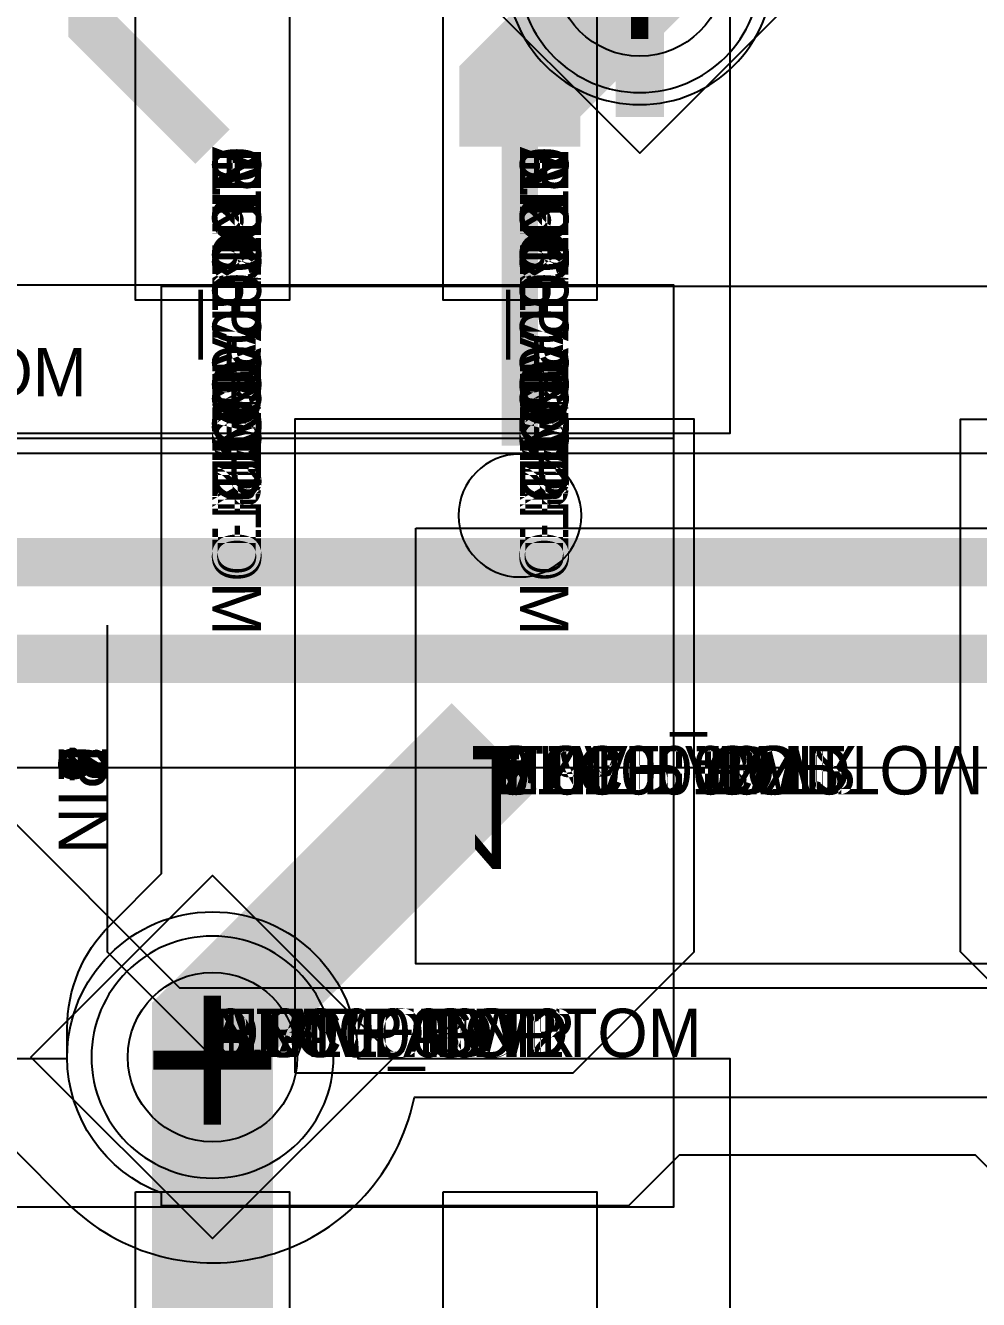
# Model space of a CAD drawing. Extents: x 0 to 323, y 0 to 320.
# Drawn here: x 68.88 to 72.81, y 259.82 to 265.08 of the extents above; entities that cross this region are included whole.
import ezdxf
from ezdxf.enums import TextEntityAlignment as Align

# ---------------------------------------------------------------- set-up
doc = ezdxf.new("R2010")
doc.units = 0
doc.header["$MEASUREMENT"] = 0
doc.layers.get('0').update_dxf_attribs({"linetype": 'CONTINUOUS'})
for name, color, linetype in [('CDN_FIGURES', 7, 'CONTINUOUS'), ('ETCH_BOTTOM', 7, 'CONTINUOUS'), ('ETCH_GND', 3, 'CONTINUOUS'), ('ETCH_INT1', 4, 'CONTINUOUS'), ('ETCH_INT2', 5, 'CONTINUOUS'), ('ETCH_PWR', 6, 'CONTINUOUS'), ('ETCH_TOP', 2, 'CONTINUOUS'), ('MANUFACTURING_NCLEGEND-1-6', 8, 'CONTINUOUS'), ('PACKAGE_GEOMETRY_ASSEMBLY_TOP', 11, 'CONTINUOUS'), ('PACKAGE_GEOMETRY_PIN_NUMBER', 9, 'CONTINUOUS')]:
    doc.layers.add(name, color=color, linetype=linetype)

# ---------------------------------------------------------------- blocks, each defined once
blk = doc.blocks.new('PAD_INFO')
for tag in ['SHAPE_TYPE', 'PAD_HEIGHT', 'PAD_LAYER', 'PAD_TYPE', 'PAD_WIDTH']:
    blk.add_attdef(tag, (0, 0), '', height=0.2)
at = {"flags": 2}
blk.add_attdef('CDN_TYPE', (0, 0), '', height=0.2, dxfattribs=at)
blk = doc.blocks.new('DRILL_INFO')
at = {"flags": 2}
blk.add_attdef('CDN_TYPE', (0, 0), '', height=0.2, dxfattribs=at)
for tag in ['FSHAPE', 'FCHAR', 'DRILL_HEIGHT', 'DIAMETER', 'PLATED', 'DRILL_WIDTH']:
    blk.add_attdef(tag, (0, 0), '', height=0.2)
blk = doc.blocks.new('VIA0700X0300')
at = {"layer": 'ETCH_BOTTOM'}
blk.add_circle((0, 0), 0.35, dxfattribs=at)
at = {"layer": 'ETCH_GND'}
blk.add_circle((0, 0), 0.35, dxfattribs=at)
at = {"layer": 'ETCH_INT1'}
blk.add_circle((0, 0), 0.35, dxfattribs=at)
at = {"layer": 'ETCH_INT2'}
blk.add_circle((0, 0), 0.35, dxfattribs=at)
at = {"layer": 'ETCH_PWR'}
blk.add_circle((0, 0), 0.35, dxfattribs=at)
at = {"layer": 'ETCH_TOP'}
blk.add_circle((0, 0), 0.35, dxfattribs=at)
ref = blk.add_blockref('PAD_INFO', (0, 0))
ref.add_attrib('PAD_LAYER', 'ETCH_TOP', (0, 0), dxfattribs={"height": 0.2})
ref.add_attrib('SHAPE_TYPE', 'NULL', (0, 0), dxfattribs={"height": 0.2})
ref.add_attrib('PAD_TYPE', 'ANTIPAD', (0, 0), dxfattribs={"height": 0.2})
ref.add_attrib('PAD_WIDTH', '0.000000', (0, 0), dxfattribs={"height": 0.2})
ref.add_attrib('PAD_HEIGHT', '0.000000', (0, 0), dxfattribs={"height": 0.2})
ref = blk.add_blockref('PAD_INFO', (0, 0))
ref.add_attrib('PAD_LAYER', 'ETCH_GND', (0, 0), dxfattribs={"height": 0.2})
ref.add_attrib('SHAPE_TYPE', 'NULL', (0, 0), dxfattribs={"height": 0.2})
ref.add_attrib('PAD_TYPE', 'ANTIPAD', (0, 0), dxfattribs={"height": 0.2})
ref.add_attrib('PAD_WIDTH', '0.000000', (0, 0), dxfattribs={"height": 0.2})
ref.add_attrib('PAD_HEIGHT', '0.000000', (0, 0), dxfattribs={"height": 0.2})
ref = blk.add_blockref('PAD_INFO', (0, 0))
ref.add_attrib('PAD_LAYER', 'ETCH_INT1', (0, 0), dxfattribs={"height": 0.2})
ref.add_attrib('SHAPE_TYPE', 'NULL', (0, 0), dxfattribs={"height": 0.2})
ref.add_attrib('PAD_TYPE', 'ANTIPAD', (0, 0), dxfattribs={"height": 0.2})
ref.add_attrib('PAD_WIDTH', '0.000000', (0, 0), dxfattribs={"height": 0.2})
ref.add_attrib('PAD_HEIGHT', '0.000000', (0, 0), dxfattribs={"height": 0.2})
ref = blk.add_blockref('PAD_INFO', (0, 0))
ref.add_attrib('PAD_LAYER', 'ETCH_INT2', (0, 0), dxfattribs={"height": 0.2})
ref.add_attrib('SHAPE_TYPE', 'NULL', (0, 0), dxfattribs={"height": 0.2})
ref.add_attrib('PAD_TYPE', 'ANTIPAD', (0, 0), dxfattribs={"height": 0.2})
ref.add_attrib('PAD_WIDTH', '0.000000', (0, 0), dxfattribs={"height": 0.2})
ref.add_attrib('PAD_HEIGHT', '0.000000', (0, 0), dxfattribs={"height": 0.2})
ref = blk.add_blockref('PAD_INFO', (0, 0))
ref.add_attrib('PAD_LAYER', 'ETCH_PWR', (0, 0), dxfattribs={"height": 0.2})
ref.add_attrib('SHAPE_TYPE', 'NULL', (0, 0), dxfattribs={"height": 0.2})
ref.add_attrib('PAD_TYPE', 'ANTIPAD', (0, 0), dxfattribs={"height": 0.2})
ref.add_attrib('PAD_WIDTH', '0.000000', (0, 0), dxfattribs={"height": 0.2})
ref.add_attrib('PAD_HEIGHT', '0.000000', (0, 0), dxfattribs={"height": 0.2})
ref = blk.add_blockref('PAD_INFO', (0, 0))
ref.add_attrib('PAD_LAYER', 'ETCH_BOTTOM', (0, 0), dxfattribs={"height": 0.2})
ref.add_attrib('SHAPE_TYPE', 'NULL', (0, 0), dxfattribs={"height": 0.2})
ref.add_attrib('PAD_TYPE', 'ANTIPAD', (0, 0), dxfattribs={"height": 0.2})
ref.add_attrib('PAD_WIDTH', '0.000000', (0, 0), dxfattribs={"height": 0.2})
ref.add_attrib('PAD_HEIGHT', '0.000000', (0, 0), dxfattribs={"height": 0.2})
ref = blk.add_blockref('PAD_INFO', (0, 0))
ref.add_attrib('PAD_LAYER', 'ETCH_TOP', (0, 0), dxfattribs={"height": 0.2})
ref.add_attrib('SHAPE_TYPE', 'NULL', (0, 0), dxfattribs={"height": 0.2})
ref.add_attrib('PAD_TYPE', 'THERMAL', (0, 0), dxfattribs={"height": 0.2})
ref.add_attrib('PAD_WIDTH', '0.000000', (0, 0), dxfattribs={"height": 0.2})
ref.add_attrib('PAD_HEIGHT', '0.000000', (0, 0), dxfattribs={"height": 0.2})
ref = blk.add_blockref('PAD_INFO', (0, 0))
ref.add_attrib('PAD_LAYER', 'ETCH_GND', (0, 0), dxfattribs={"height": 0.2})
ref.add_attrib('SHAPE_TYPE', 'NULL', (0, 0), dxfattribs={"height": 0.2})
ref.add_attrib('PAD_TYPE', 'THERMAL', (0, 0), dxfattribs={"height": 0.2})
ref.add_attrib('PAD_WIDTH', '0.000000', (0, 0), dxfattribs={"height": 0.2})
ref.add_attrib('PAD_HEIGHT', '0.000000', (0, 0), dxfattribs={"height": 0.2})
ref = blk.add_blockref('PAD_INFO', (0, 0))
ref.add_attrib('PAD_LAYER', 'ETCH_INT1', (0, 0), dxfattribs={"height": 0.2})
ref.add_attrib('SHAPE_TYPE', 'NULL', (0, 0), dxfattribs={"height": 0.2})
ref.add_attrib('PAD_TYPE', 'THERMAL', (0, 0), dxfattribs={"height": 0.2})
ref.add_attrib('PAD_WIDTH', '0.000000', (0, 0), dxfattribs={"height": 0.2})
ref.add_attrib('PAD_HEIGHT', '0.000000', (0, 0), dxfattribs={"height": 0.2})
ref = blk.add_blockref('PAD_INFO', (0, 0))
ref.add_attrib('PAD_LAYER', 'ETCH_INT2', (0, 0), dxfattribs={"height": 0.2})
ref.add_attrib('SHAPE_TYPE', 'NULL', (0, 0), dxfattribs={"height": 0.2})
ref.add_attrib('PAD_TYPE', 'THERMAL', (0, 0), dxfattribs={"height": 0.2})
ref.add_attrib('PAD_WIDTH', '0.000000', (0, 0), dxfattribs={"height": 0.2})
ref.add_attrib('PAD_HEIGHT', '0.000000', (0, 0), dxfattribs={"height": 0.2})
ref = blk.add_blockref('PAD_INFO', (0, 0))
ref.add_attrib('PAD_LAYER', 'ETCH_PWR', (0, 0), dxfattribs={"height": 0.2})
ref.add_attrib('SHAPE_TYPE', 'NULL', (0, 0), dxfattribs={"height": 0.2})
ref.add_attrib('PAD_TYPE', 'THERMAL', (0, 0), dxfattribs={"height": 0.2})
ref.add_attrib('PAD_WIDTH', '0.000000', (0, 0), dxfattribs={"height": 0.2})
ref.add_attrib('PAD_HEIGHT', '0.000000', (0, 0), dxfattribs={"height": 0.2})
ref = blk.add_blockref('PAD_INFO', (0, 0))
ref.add_attrib('PAD_LAYER', 'ETCH_BOTTOM', (0, 0), dxfattribs={"height": 0.2})
ref.add_attrib('SHAPE_TYPE', 'NULL', (0, 0), dxfattribs={"height": 0.2})
ref.add_attrib('PAD_TYPE', 'THERMAL', (0, 0), dxfattribs={"height": 0.2})
ref.add_attrib('PAD_WIDTH', '0.000000', (0, 0), dxfattribs={"height": 0.2})
ref.add_attrib('PAD_HEIGHT', '0.000000', (0, 0), dxfattribs={"height": 0.2})
ref = blk.add_blockref('PAD_INFO', (0, 0))
ref.add_attrib('PAD_LAYER', 'ETCH_TOP', (0, 0), dxfattribs={"height": 0.2})
ref.add_attrib('SHAPE_TYPE', 'CIRCLE', (0, 0), dxfattribs={"height": 0.2})
ref.add_attrib('PAD_TYPE', 'REGULAR', (0, 0), dxfattribs={"height": 0.2})
ref.add_attrib('PAD_WIDTH', '0.700000', (0, 0), dxfattribs={"height": 0.2})
ref.add_attrib('PAD_HEIGHT', '0.700000', (0, 0), dxfattribs={"height": 0.2})
ref = blk.add_blockref('PAD_INFO', (0, 0))
ref.add_attrib('PAD_LAYER', 'ETCH_GND', (0, 0), dxfattribs={"height": 0.2})
ref.add_attrib('SHAPE_TYPE', 'CIRCLE', (0, 0), dxfattribs={"height": 0.2})
ref.add_attrib('PAD_TYPE', 'REGULAR', (0, 0), dxfattribs={"height": 0.2})
ref.add_attrib('PAD_WIDTH', '0.700000', (0, 0), dxfattribs={"height": 0.2})
ref.add_attrib('PAD_HEIGHT', '0.700000', (0, 0), dxfattribs={"height": 0.2})
ref = blk.add_blockref('PAD_INFO', (0, 0))
ref.add_attrib('PAD_LAYER', 'ETCH_INT1', (0, 0), dxfattribs={"height": 0.2})
ref.add_attrib('SHAPE_TYPE', 'CIRCLE', (0, 0), dxfattribs={"height": 0.2})
ref.add_attrib('PAD_TYPE', 'REGULAR', (0, 0), dxfattribs={"height": 0.2})
ref.add_attrib('PAD_WIDTH', '0.700000', (0, 0), dxfattribs={"height": 0.2})
ref.add_attrib('PAD_HEIGHT', '0.700000', (0, 0), dxfattribs={"height": 0.2})
ref = blk.add_blockref('PAD_INFO', (0, 0))
ref.add_attrib('PAD_LAYER', 'ETCH_INT2', (0, 0), dxfattribs={"height": 0.2})
ref.add_attrib('SHAPE_TYPE', 'CIRCLE', (0, 0), dxfattribs={"height": 0.2})
ref.add_attrib('PAD_TYPE', 'REGULAR', (0, 0), dxfattribs={"height": 0.2})
ref.add_attrib('PAD_WIDTH', '0.700000', (0, 0), dxfattribs={"height": 0.2})
ref.add_attrib('PAD_HEIGHT', '0.700000', (0, 0), dxfattribs={"height": 0.2})
ref = blk.add_blockref('PAD_INFO', (0, 0))
ref.add_attrib('PAD_LAYER', 'ETCH_PWR', (0, 0), dxfattribs={"height": 0.2})
ref.add_attrib('SHAPE_TYPE', 'CIRCLE', (0, 0), dxfattribs={"height": 0.2})
ref.add_attrib('PAD_TYPE', 'REGULAR', (0, 0), dxfattribs={"height": 0.2})
ref.add_attrib('PAD_WIDTH', '0.700000', (0, 0), dxfattribs={"height": 0.2})
ref.add_attrib('PAD_HEIGHT', '0.700000', (0, 0), dxfattribs={"height": 0.2})
ref = blk.add_blockref('PAD_INFO', (0, 0))
ref.add_attrib('PAD_LAYER', 'ETCH_BOTTOM', (0, 0), dxfattribs={"height": 0.2})
ref.add_attrib('SHAPE_TYPE', 'CIRCLE', (0, 0), dxfattribs={"height": 0.2})
ref.add_attrib('PAD_TYPE', 'REGULAR', (0, 0), dxfattribs={"height": 0.2})
ref.add_attrib('PAD_WIDTH', '0.700000', (0, 0), dxfattribs={"height": 0.2})
ref.add_attrib('PAD_HEIGHT', '0.700000', (0, 0), dxfattribs={"height": 0.2})
ref = blk.add_blockref('DRILL_INFO', (0, 0))
ref.add_attrib('DIAMETER', '0.300000', (0, 0), dxfattribs={"height": 0.2})
ref.add_attrib('PLATED', 'PLATED', (0, 0), dxfattribs={"height": 0.2})
ref.add_attrib('FSHAPE', 'DIAMOND', (0, 0), dxfattribs={"height": 0.2})
ref.add_attrib('FCHAR', '+', (0, 0), dxfattribs={"height": 0.2})
ref.add_attrib('DRILL_WIDTH', '1.500000', (0, 0), dxfattribs={"height": 0.2})
ref.add_attrib('DRILL_HEIGHT', '1.500000', (0, 0), dxfattribs={"height": 0.2})
for tag in ['CDN_TYPE', 'PIN']:
    blk.add_attdef(tag, (0, 0), '', height=0.2)
at = {"flags": 2}
for tag in ['PSTKNAME', 'BBV']:
    blk.add_attdef(tag, (0, 0), '', height=0.2, dxfattribs=at)
blk = doc.blocks.new('FIGURE_DIAMOND')
at = {"layer": 'CDN_FIGURES'}
blk.add_lwpolyline([(-0.5, 0), (0, 0.5), (0.5, 0), (0, -0.5)], close=True, dxfattribs=at)
blk = doc.blocks.new('RC1650X2700TS_C1')
at = {"layer": 'ETCH_TOP'}
blk.add_lwpolyline([(0.825, 1.35), (-0.325, 1.35), (-0.825, 0.85), (-0.825, -1.35), (0.825, -1.35)], close=True, dxfattribs=at)
for tag in ['CDN_TYPE', 'PIN']:
    blk.add_attdef(tag, (0, 0), '', height=0.2)
at = {"flags": 2}
for tag in ['PSTKNAME', 'BBV']:
    blk.add_attdef(tag, (0, 0), '', height=0.2, dxfattribs=at)
blk = doc.blocks.new('RC1650X2700TS_C')
at = {"layer": 'ETCH_TOP'}
blk.add_lwpolyline([(-0.825, 1.35), (0.325, 1.35), (0.825, 0.85), (0.825, -1.35), (-0.825, -1.35)], close=True, dxfattribs=at)
ref = blk.add_blockref('PAD_INFO', (0, 0))
ref.add_attrib('PAD_LAYER', 'ETCH_TOP', (0, 0), dxfattribs={"height": 0.2})
ref.add_attrib('SHAPE_TYPE', 'NULL', (0, 0), dxfattribs={"height": 0.2})
ref.add_attrib('PAD_TYPE', 'ANTIPAD', (0, 0), dxfattribs={"height": 0.2})
ref.add_attrib('PAD_WIDTH', '0.000000', (0, 0), dxfattribs={"height": 0.2})
ref.add_attrib('PAD_HEIGHT', '0.000000', (0, 0), dxfattribs={"height": 0.2})
ref = blk.add_blockref('PAD_INFO', (0, 0))
ref.add_attrib('PAD_LAYER', 'ETCH_GND', (0, 0), dxfattribs={"height": 0.2})
ref.add_attrib('SHAPE_TYPE', 'NULL', (0, 0), dxfattribs={"height": 0.2})
ref.add_attrib('PAD_TYPE', 'ANTIPAD', (0, 0), dxfattribs={"height": 0.2})
ref.add_attrib('PAD_WIDTH', '0.000000', (0, 0), dxfattribs={"height": 0.2})
ref.add_attrib('PAD_HEIGHT', '0.000000', (0, 0), dxfattribs={"height": 0.2})
ref = blk.add_blockref('PAD_INFO', (0, 0))
ref.add_attrib('PAD_LAYER', 'ETCH_INT1', (0, 0), dxfattribs={"height": 0.2})
ref.add_attrib('SHAPE_TYPE', 'NULL', (0, 0), dxfattribs={"height": 0.2})
ref.add_attrib('PAD_TYPE', 'ANTIPAD', (0, 0), dxfattribs={"height": 0.2})
ref.add_attrib('PAD_WIDTH', '0.000000', (0, 0), dxfattribs={"height": 0.2})
ref.add_attrib('PAD_HEIGHT', '0.000000', (0, 0), dxfattribs={"height": 0.2})
ref = blk.add_blockref('PAD_INFO', (0, 0))
ref.add_attrib('PAD_LAYER', 'ETCH_INT2', (0, 0), dxfattribs={"height": 0.2})
ref.add_attrib('SHAPE_TYPE', 'NULL', (0, 0), dxfattribs={"height": 0.2})
ref.add_attrib('PAD_TYPE', 'ANTIPAD', (0, 0), dxfattribs={"height": 0.2})
ref.add_attrib('PAD_WIDTH', '0.000000', (0, 0), dxfattribs={"height": 0.2})
ref.add_attrib('PAD_HEIGHT', '0.000000', (0, 0), dxfattribs={"height": 0.2})
ref = blk.add_blockref('PAD_INFO', (0, 0))
ref.add_attrib('PAD_LAYER', 'ETCH_PWR', (0, 0), dxfattribs={"height": 0.2})
ref.add_attrib('SHAPE_TYPE', 'NULL', (0, 0), dxfattribs={"height": 0.2})
ref.add_attrib('PAD_TYPE', 'ANTIPAD', (0, 0), dxfattribs={"height": 0.2})
ref.add_attrib('PAD_WIDTH', '0.000000', (0, 0), dxfattribs={"height": 0.2})
ref.add_attrib('PAD_HEIGHT', '0.000000', (0, 0), dxfattribs={"height": 0.2})
ref = blk.add_blockref('PAD_INFO', (0, 0))
ref.add_attrib('PAD_LAYER', 'ETCH_BOTTOM', (0, 0), dxfattribs={"height": 0.2})
ref.add_attrib('SHAPE_TYPE', 'NULL', (0, 0), dxfattribs={"height": 0.2})
ref.add_attrib('PAD_TYPE', 'ANTIPAD', (0, 0), dxfattribs={"height": 0.2})
ref.add_attrib('PAD_WIDTH', '0.000000', (0, 0), dxfattribs={"height": 0.2})
ref.add_attrib('PAD_HEIGHT', '0.000000', (0, 0), dxfattribs={"height": 0.2})
ref = blk.add_blockref('PAD_INFO', (0, 0))
ref.add_attrib('PAD_LAYER', 'ETCH_TOP', (0, 0), dxfattribs={"height": 0.2})
ref.add_attrib('SHAPE_TYPE', 'NULL', (0, 0), dxfattribs={"height": 0.2})
ref.add_attrib('PAD_TYPE', 'THERMAL', (0, 0), dxfattribs={"height": 0.2})
ref.add_attrib('PAD_WIDTH', '0.000000', (0, 0), dxfattribs={"height": 0.2})
ref.add_attrib('PAD_HEIGHT', '0.000000', (0, 0), dxfattribs={"height": 0.2})
ref = blk.add_blockref('PAD_INFO', (0, 0))
ref.add_attrib('PAD_LAYER', 'ETCH_GND', (0, 0), dxfattribs={"height": 0.2})
ref.add_attrib('SHAPE_TYPE', 'NULL', (0, 0), dxfattribs={"height": 0.2})
ref.add_attrib('PAD_TYPE', 'THERMAL', (0, 0), dxfattribs={"height": 0.2})
ref.add_attrib('PAD_WIDTH', '0.000000', (0, 0), dxfattribs={"height": 0.2})
ref.add_attrib('PAD_HEIGHT', '0.000000', (0, 0), dxfattribs={"height": 0.2})
ref = blk.add_blockref('PAD_INFO', (0, 0))
ref.add_attrib('PAD_LAYER', 'ETCH_INT1', (0, 0), dxfattribs={"height": 0.2})
ref.add_attrib('SHAPE_TYPE', 'NULL', (0, 0), dxfattribs={"height": 0.2})
ref.add_attrib('PAD_TYPE', 'THERMAL', (0, 0), dxfattribs={"height": 0.2})
ref.add_attrib('PAD_WIDTH', '0.000000', (0, 0), dxfattribs={"height": 0.2})
ref.add_attrib('PAD_HEIGHT', '0.000000', (0, 0), dxfattribs={"height": 0.2})
ref = blk.add_blockref('PAD_INFO', (0, 0))
ref.add_attrib('PAD_LAYER', 'ETCH_INT2', (0, 0), dxfattribs={"height": 0.2})
ref.add_attrib('SHAPE_TYPE', 'NULL', (0, 0), dxfattribs={"height": 0.2})
ref.add_attrib('PAD_TYPE', 'THERMAL', (0, 0), dxfattribs={"height": 0.2})
ref.add_attrib('PAD_WIDTH', '0.000000', (0, 0), dxfattribs={"height": 0.2})
ref.add_attrib('PAD_HEIGHT', '0.000000', (0, 0), dxfattribs={"height": 0.2})
ref = blk.add_blockref('PAD_INFO', (0, 0))
ref.add_attrib('PAD_LAYER', 'ETCH_PWR', (0, 0), dxfattribs={"height": 0.2})
ref.add_attrib('SHAPE_TYPE', 'NULL', (0, 0), dxfattribs={"height": 0.2})
ref.add_attrib('PAD_TYPE', 'THERMAL', (0, 0), dxfattribs={"height": 0.2})
ref.add_attrib('PAD_WIDTH', '0.000000', (0, 0), dxfattribs={"height": 0.2})
ref.add_attrib('PAD_HEIGHT', '0.000000', (0, 0), dxfattribs={"height": 0.2})
ref = blk.add_blockref('PAD_INFO', (0, 0))
ref.add_attrib('PAD_LAYER', 'ETCH_BOTTOM', (0, 0), dxfattribs={"height": 0.2})
ref.add_attrib('SHAPE_TYPE', 'NULL', (0, 0), dxfattribs={"height": 0.2})
ref.add_attrib('PAD_TYPE', 'THERMAL', (0, 0), dxfattribs={"height": 0.2})
ref.add_attrib('PAD_WIDTH', '0.000000', (0, 0), dxfattribs={"height": 0.2})
ref.add_attrib('PAD_HEIGHT', '0.000000', (0, 0), dxfattribs={"height": 0.2})
ref = blk.add_blockref('PAD_INFO', (0, 0))
ref.add_attrib('PAD_LAYER', 'ETCH_GND', (0, 0), dxfattribs={"height": 0.2})
ref.add_attrib('SHAPE_TYPE', 'NULL', (0, 0), dxfattribs={"height": 0.2})
ref.add_attrib('PAD_TYPE', 'REGULAR', (0, 0), dxfattribs={"height": 0.2})
ref.add_attrib('PAD_WIDTH', '0.000000', (0, 0), dxfattribs={"height": 0.2})
ref.add_attrib('PAD_HEIGHT', '0.000000', (0, 0), dxfattribs={"height": 0.2})
ref = blk.add_blockref('PAD_INFO', (0, 0))
ref.add_attrib('PAD_LAYER', 'ETCH_INT1', (0, 0), dxfattribs={"height": 0.2})
ref.add_attrib('SHAPE_TYPE', 'NULL', (0, 0), dxfattribs={"height": 0.2})
ref.add_attrib('PAD_TYPE', 'REGULAR', (0, 0), dxfattribs={"height": 0.2})
ref.add_attrib('PAD_WIDTH', '0.000000', (0, 0), dxfattribs={"height": 0.2})
ref.add_attrib('PAD_HEIGHT', '0.000000', (0, 0), dxfattribs={"height": 0.2})
ref = blk.add_blockref('PAD_INFO', (0, 0))
ref.add_attrib('PAD_LAYER', 'ETCH_INT2', (0, 0), dxfattribs={"height": 0.2})
ref.add_attrib('SHAPE_TYPE', 'NULL', (0, 0), dxfattribs={"height": 0.2})
ref.add_attrib('PAD_TYPE', 'REGULAR', (0, 0), dxfattribs={"height": 0.2})
ref.add_attrib('PAD_WIDTH', '0.000000', (0, 0), dxfattribs={"height": 0.2})
ref.add_attrib('PAD_HEIGHT', '0.000000', (0, 0), dxfattribs={"height": 0.2})
ref = blk.add_blockref('PAD_INFO', (0, 0))
ref.add_attrib('PAD_LAYER', 'ETCH_PWR', (0, 0), dxfattribs={"height": 0.2})
ref.add_attrib('SHAPE_TYPE', 'NULL', (0, 0), dxfattribs={"height": 0.2})
ref.add_attrib('PAD_TYPE', 'REGULAR', (0, 0), dxfattribs={"height": 0.2})
ref.add_attrib('PAD_WIDTH', '0.000000', (0, 0), dxfattribs={"height": 0.2})
ref.add_attrib('PAD_HEIGHT', '0.000000', (0, 0), dxfattribs={"height": 0.2})
ref = blk.add_blockref('PAD_INFO', (0, 0))
ref.add_attrib('PAD_LAYER', 'ETCH_BOTTOM', (0, 0), dxfattribs={"height": 0.2})
ref.add_attrib('SHAPE_TYPE', 'NULL', (0, 0), dxfattribs={"height": 0.2})
ref.add_attrib('PAD_TYPE', 'REGULAR', (0, 0), dxfattribs={"height": 0.2})
ref.add_attrib('PAD_WIDTH', '0.000000', (0, 0), dxfattribs={"height": 0.2})
ref.add_attrib('PAD_HEIGHT', '0.000000', (0, 0), dxfattribs={"height": 0.2})
ref = blk.add_blockref('DRILL_INFO', (0, 0))
ref.add_attrib('DIAMETER', '0.000000', (0, 0), dxfattribs={"height": 0.2})
ref.add_attrib('PLATED', 'PLATED', (0, 0), dxfattribs={"height": 0.2})
ref.add_attrib('FSHAPE', 'NULL', (0, 0), dxfattribs={"height": 0.2})
ref.add_attrib('DRILL_WIDTH', '0.000000', (0, 0), dxfattribs={"height": 0.2})
ref.add_attrib('DRILL_HEIGHT', '0.000000', (0, 0), dxfattribs={"height": 0.2})
ref = blk.add_blockref('PAD_INFO', (0, 0))
ref.add_attrib('PAD_LAYER', 'ETCH_TOP', (0, 0), dxfattribs={"height": 0.2})
ref.add_attrib('SHAPE_TYPE', 'SHAPE', (0, 0), dxfattribs={"height": 0.2})
ref.add_attrib('PAD_TYPE', 'REGULAR', (0, 0), dxfattribs={"height": 0.2})
ref.add_attrib('PAD_WIDTH', '1.650000', (0, 0), dxfattribs={"height": 0.2})
ref.add_attrib('PAD_HEIGHT', '2.700000', (0, 0), dxfattribs={"height": 0.2})
for tag in ['CDN_TYPE', 'PIN']:
    blk.add_attdef(tag, (0, 0), '', height=0.2)
at = {"flags": 2}
for tag in ['PSTKNAME', 'BBV']:
    blk.add_attdef(tag, (0, 0), '', height=0.2, dxfattribs=at)
blk = doc.blocks.new('F94')
at = {"layer": 'PACKAGE_GEOMETRY_ASSEMBLY_TOP'}
blk.add_lwpolyline([(-0.325, -0.9), (3.075, -0.9), (3.075, 0.9), (-0.325, 0.9)], close=True, dxfattribs=at)
at = {"layer": 'ETCH_TOP'}
ref = blk.add_blockref('RC1650X2700TS_C', (0, 0), dxfattribs=at)
ref.add_attrib('CDN_TYPE', 'PIN', (0, 0), dxfattribs={"height": 0.2})
ref.add_attrib('PIN', '1', (0, 0), dxfattribs={"height": 0.2})
ref = blk.add_blockref('RC1650X2700TS_C1', (2.75, 0), dxfattribs=at)
ref.add_attrib('CDN_TYPE', 'PIN', (0, 0), dxfattribs={"height": 0.2})
ref.add_attrib('PIN', '2', (0, 0), dxfattribs={"height": 0.2})
at = {"flags": 2}
for tag in ['SYMBOL_TYPE', 'CDN_TYPE', 'REFDES']:
    blk.add_attdef(tag, (0, 0), '', height=0.2, dxfattribs=at)
blk = doc.blocks.new('SMD50_25')
at = {"layer": 'ETCH_TOP'}
blk.add_lwpolyline([(-0.635, -0.3175), (-0.635, 0.3175), (0.635, 0.3175), (0.635, -0.3175)], close=True, dxfattribs=at)
ref = blk.add_blockref('PAD_INFO', (0, 0))
ref.add_attrib('PAD_LAYER', 'ETCH_TOP', (0, 0), dxfattribs={"height": 0.2})
ref.add_attrib('SHAPE_TYPE', 'NULL', (0, 0), dxfattribs={"height": 0.2})
ref.add_attrib('PAD_TYPE', 'ANTIPAD', (0, 0), dxfattribs={"height": 0.2})
ref.add_attrib('PAD_WIDTH', '0.000000', (0, 0), dxfattribs={"height": 0.2})
ref.add_attrib('PAD_HEIGHT', '0.000000', (0, 0), dxfattribs={"height": 0.2})
ref = blk.add_blockref('PAD_INFO', (0, 0))
ref.add_attrib('PAD_LAYER', 'ETCH_GND', (0, 0), dxfattribs={"height": 0.2})
ref.add_attrib('SHAPE_TYPE', 'NULL', (0, 0), dxfattribs={"height": 0.2})
ref.add_attrib('PAD_TYPE', 'ANTIPAD', (0, 0), dxfattribs={"height": 0.2})
ref.add_attrib('PAD_WIDTH', '0.000000', (0, 0), dxfattribs={"height": 0.2})
ref.add_attrib('PAD_HEIGHT', '0.000000', (0, 0), dxfattribs={"height": 0.2})
ref = blk.add_blockref('PAD_INFO', (0, 0))
ref.add_attrib('PAD_LAYER', 'ETCH_INT1', (0, 0), dxfattribs={"height": 0.2})
ref.add_attrib('SHAPE_TYPE', 'NULL', (0, 0), dxfattribs={"height": 0.2})
ref.add_attrib('PAD_TYPE', 'ANTIPAD', (0, 0), dxfattribs={"height": 0.2})
ref.add_attrib('PAD_WIDTH', '0.000000', (0, 0), dxfattribs={"height": 0.2})
ref.add_attrib('PAD_HEIGHT', '0.000000', (0, 0), dxfattribs={"height": 0.2})
ref = blk.add_blockref('PAD_INFO', (0, 0))
ref.add_attrib('PAD_LAYER', 'ETCH_INT2', (0, 0), dxfattribs={"height": 0.2})
ref.add_attrib('SHAPE_TYPE', 'NULL', (0, 0), dxfattribs={"height": 0.2})
ref.add_attrib('PAD_TYPE', 'ANTIPAD', (0, 0), dxfattribs={"height": 0.2})
ref.add_attrib('PAD_WIDTH', '0.000000', (0, 0), dxfattribs={"height": 0.2})
ref.add_attrib('PAD_HEIGHT', '0.000000', (0, 0), dxfattribs={"height": 0.2})
ref = blk.add_blockref('PAD_INFO', (0, 0))
ref.add_attrib('PAD_LAYER', 'ETCH_PWR', (0, 0), dxfattribs={"height": 0.2})
ref.add_attrib('SHAPE_TYPE', 'NULL', (0, 0), dxfattribs={"height": 0.2})
ref.add_attrib('PAD_TYPE', 'ANTIPAD', (0, 0), dxfattribs={"height": 0.2})
ref.add_attrib('PAD_WIDTH', '0.000000', (0, 0), dxfattribs={"height": 0.2})
ref.add_attrib('PAD_HEIGHT', '0.000000', (0, 0), dxfattribs={"height": 0.2})
ref = blk.add_blockref('PAD_INFO', (0, 0))
ref.add_attrib('PAD_LAYER', 'ETCH_BOTTOM', (0, 0), dxfattribs={"height": 0.2})
ref.add_attrib('SHAPE_TYPE', 'NULL', (0, 0), dxfattribs={"height": 0.2})
ref.add_attrib('PAD_TYPE', 'ANTIPAD', (0, 0), dxfattribs={"height": 0.2})
ref.add_attrib('PAD_WIDTH', '0.000000', (0, 0), dxfattribs={"height": 0.2})
ref.add_attrib('PAD_HEIGHT', '0.000000', (0, 0), dxfattribs={"height": 0.2})
ref = blk.add_blockref('PAD_INFO', (0, 0))
ref.add_attrib('PAD_LAYER', 'ETCH_TOP', (0, 0), dxfattribs={"height": 0.2})
ref.add_attrib('SHAPE_TYPE', 'NULL', (0, 0), dxfattribs={"height": 0.2})
ref.add_attrib('PAD_TYPE', 'THERMAL', (0, 0), dxfattribs={"height": 0.2})
ref.add_attrib('PAD_WIDTH', '0.000000', (0, 0), dxfattribs={"height": 0.2})
ref.add_attrib('PAD_HEIGHT', '0.000000', (0, 0), dxfattribs={"height": 0.2})
ref = blk.add_blockref('PAD_INFO', (0, 0))
ref.add_attrib('PAD_LAYER', 'ETCH_GND', (0, 0), dxfattribs={"height": 0.2})
ref.add_attrib('SHAPE_TYPE', 'NULL', (0, 0), dxfattribs={"height": 0.2})
ref.add_attrib('PAD_TYPE', 'THERMAL', (0, 0), dxfattribs={"height": 0.2})
ref.add_attrib('PAD_WIDTH', '0.000000', (0, 0), dxfattribs={"height": 0.2})
ref.add_attrib('PAD_HEIGHT', '0.000000', (0, 0), dxfattribs={"height": 0.2})
ref = blk.add_blockref('PAD_INFO', (0, 0))
ref.add_attrib('PAD_LAYER', 'ETCH_INT1', (0, 0), dxfattribs={"height": 0.2})
ref.add_attrib('SHAPE_TYPE', 'NULL', (0, 0), dxfattribs={"height": 0.2})
ref.add_attrib('PAD_TYPE', 'THERMAL', (0, 0), dxfattribs={"height": 0.2})
ref.add_attrib('PAD_WIDTH', '0.000000', (0, 0), dxfattribs={"height": 0.2})
ref.add_attrib('PAD_HEIGHT', '0.000000', (0, 0), dxfattribs={"height": 0.2})
ref = blk.add_blockref('PAD_INFO', (0, 0))
ref.add_attrib('PAD_LAYER', 'ETCH_INT2', (0, 0), dxfattribs={"height": 0.2})
ref.add_attrib('SHAPE_TYPE', 'NULL', (0, 0), dxfattribs={"height": 0.2})
ref.add_attrib('PAD_TYPE', 'THERMAL', (0, 0), dxfattribs={"height": 0.2})
ref.add_attrib('PAD_WIDTH', '0.000000', (0, 0), dxfattribs={"height": 0.2})
ref.add_attrib('PAD_HEIGHT', '0.000000', (0, 0), dxfattribs={"height": 0.2})
ref = blk.add_blockref('PAD_INFO', (0, 0))
ref.add_attrib('PAD_LAYER', 'ETCH_PWR', (0, 0), dxfattribs={"height": 0.2})
ref.add_attrib('SHAPE_TYPE', 'NULL', (0, 0), dxfattribs={"height": 0.2})
ref.add_attrib('PAD_TYPE', 'THERMAL', (0, 0), dxfattribs={"height": 0.2})
ref.add_attrib('PAD_WIDTH', '0.000000', (0, 0), dxfattribs={"height": 0.2})
ref.add_attrib('PAD_HEIGHT', '0.000000', (0, 0), dxfattribs={"height": 0.2})
ref = blk.add_blockref('PAD_INFO', (0, 0))
ref.add_attrib('PAD_LAYER', 'ETCH_BOTTOM', (0, 0), dxfattribs={"height": 0.2})
ref.add_attrib('SHAPE_TYPE', 'NULL', (0, 0), dxfattribs={"height": 0.2})
ref.add_attrib('PAD_TYPE', 'THERMAL', (0, 0), dxfattribs={"height": 0.2})
ref.add_attrib('PAD_WIDTH', '0.000000', (0, 0), dxfattribs={"height": 0.2})
ref.add_attrib('PAD_HEIGHT', '0.000000', (0, 0), dxfattribs={"height": 0.2})
ref = blk.add_blockref('PAD_INFO', (0, 0))
ref.add_attrib('PAD_LAYER', 'ETCH_TOP', (0, 0), dxfattribs={"height": 0.2})
ref.add_attrib('SHAPE_TYPE', 'RECTANGLE', (0, 0), dxfattribs={"height": 0.2})
ref.add_attrib('PAD_TYPE', 'REGULAR', (0, 0), dxfattribs={"height": 0.2})
ref.add_attrib('PAD_WIDTH', '1.270000', (0, 0), dxfattribs={"height": 0.2})
ref.add_attrib('PAD_HEIGHT', '0.635000', (0, 0), dxfattribs={"height": 0.2})
ref = blk.add_blockref('PAD_INFO', (0, 0))
ref.add_attrib('PAD_LAYER', 'ETCH_GND', (0, 0), dxfattribs={"height": 0.2})
ref.add_attrib('SHAPE_TYPE', 'NULL', (0, 0), dxfattribs={"height": 0.2})
ref.add_attrib('PAD_TYPE', 'REGULAR', (0, 0), dxfattribs={"height": 0.2})
ref.add_attrib('PAD_WIDTH', '0.000000', (0, 0), dxfattribs={"height": 0.2})
ref.add_attrib('PAD_HEIGHT', '0.000000', (0, 0), dxfattribs={"height": 0.2})
ref = blk.add_blockref('PAD_INFO', (0, 0))
ref.add_attrib('PAD_LAYER', 'ETCH_INT1', (0, 0), dxfattribs={"height": 0.2})
ref.add_attrib('SHAPE_TYPE', 'NULL', (0, 0), dxfattribs={"height": 0.2})
ref.add_attrib('PAD_TYPE', 'REGULAR', (0, 0), dxfattribs={"height": 0.2})
ref.add_attrib('PAD_WIDTH', '0.000000', (0, 0), dxfattribs={"height": 0.2})
ref.add_attrib('PAD_HEIGHT', '0.000000', (0, 0), dxfattribs={"height": 0.2})
ref = blk.add_blockref('PAD_INFO', (0, 0))
ref.add_attrib('PAD_LAYER', 'ETCH_INT2', (0, 0), dxfattribs={"height": 0.2})
ref.add_attrib('SHAPE_TYPE', 'NULL', (0, 0), dxfattribs={"height": 0.2})
ref.add_attrib('PAD_TYPE', 'REGULAR', (0, 0), dxfattribs={"height": 0.2})
ref.add_attrib('PAD_WIDTH', '0.000000', (0, 0), dxfattribs={"height": 0.2})
ref.add_attrib('PAD_HEIGHT', '0.000000', (0, 0), dxfattribs={"height": 0.2})
ref = blk.add_blockref('PAD_INFO', (0, 0))
ref.add_attrib('PAD_LAYER', 'ETCH_PWR', (0, 0), dxfattribs={"height": 0.2})
ref.add_attrib('SHAPE_TYPE', 'NULL', (0, 0), dxfattribs={"height": 0.2})
ref.add_attrib('PAD_TYPE', 'REGULAR', (0, 0), dxfattribs={"height": 0.2})
ref.add_attrib('PAD_WIDTH', '0.000000', (0, 0), dxfattribs={"height": 0.2})
ref.add_attrib('PAD_HEIGHT', '0.000000', (0, 0), dxfattribs={"height": 0.2})
ref = blk.add_blockref('PAD_INFO', (0, 0))
ref.add_attrib('PAD_LAYER', 'ETCH_BOTTOM', (0, 0), dxfattribs={"height": 0.2})
ref.add_attrib('SHAPE_TYPE', 'NULL', (0, 0), dxfattribs={"height": 0.2})
ref.add_attrib('PAD_TYPE', 'REGULAR', (0, 0), dxfattribs={"height": 0.2})
ref.add_attrib('PAD_WIDTH', '0.000000', (0, 0), dxfattribs={"height": 0.2})
ref.add_attrib('PAD_HEIGHT', '0.000000', (0, 0), dxfattribs={"height": 0.2})
ref = blk.add_blockref('DRILL_INFO', (0, 0))
ref.add_attrib('DIAMETER', '0.000000', (0, 0), dxfattribs={"height": 0.2})
ref.add_attrib('PLATED', 'NON_PLATED', (0, 0), dxfattribs={"height": 0.2})
ref.add_attrib('FSHAPE', 'NULL', (0, 0), dxfattribs={"height": 0.2})
ref.add_attrib('DRILL_WIDTH', '0.000000', (0, 0), dxfattribs={"height": 0.2})
ref.add_attrib('DRILL_HEIGHT', '0.000000', (0, 0), dxfattribs={"height": 0.2})
for tag in ['CDN_TYPE', 'PIN']:
    blk.add_attdef(tag, (0, 0), '', height=0.2)
at = {"flags": 2}
for tag in ['PSTKNAME', 'BBV']:
    blk.add_attdef(tag, (0, 0), '', height=0.2, dxfattribs=at)
blk = doc.blocks.new('SOIC8')
at = {"layer": 'PACKAGE_GEOMETRY_ASSEMBLY_TOP'}
blk.add_lwpolyline([(-1.905, -2.54), (-1.905, 2.54), (1.905, 2.54), (1.905, -2.54)], close=True, dxfattribs=at)
blk.add_lwpolyline([(-1.27, 2.54), (-1.27, -2.54)], dxfattribs=at)
blk.add_lwpolyline([(-0.6985, 1.905, 1), (-1.2065, 1.905, 1)], format="xyb", close=True, dxfattribs=at)
at = {"layer": 'ETCH_TOP'}
ref = blk.add_blockref('SMD50_25', (-2.4765, 1.905), dxfattribs=at)
ref.add_attrib('CDN_TYPE', 'PIN', (0, 0), dxfattribs={"height": 0.2})
ref.add_attrib('PIN', '1', (0, 0), dxfattribs={"height": 0.2})
ref = blk.add_blockref('SMD50_25', (2.4765, 1.905), dxfattribs=at)
ref.add_attrib('CDN_TYPE', 'PIN', (0, 0), dxfattribs={"height": 0.2})
ref.add_attrib('PIN', '8', (0, 0), dxfattribs={"height": 0.2})
ref = blk.add_blockref('SMD50_25', (-2.4765, 0.635), dxfattribs=at)
ref.add_attrib('CDN_TYPE', 'PIN', (0, 0), dxfattribs={"height": 0.2})
ref.add_attrib('PIN', '2', (0, 0), dxfattribs={"height": 0.2})
ref = blk.add_blockref('SMD50_25', (2.4765, 0.635), dxfattribs=at)
ref.add_attrib('CDN_TYPE', 'PIN', (0, 0), dxfattribs={"height": 0.2})
ref.add_attrib('PIN', '7', (0, 0), dxfattribs={"height": 0.2})
ref = blk.add_blockref('SMD50_25', (-2.4765, -0.635), dxfattribs=at)
ref.add_attrib('CDN_TYPE', 'PIN', (0, 0), dxfattribs={"height": 0.2})
ref.add_attrib('PIN', '3', (0, 0), dxfattribs={"height": 0.2})
ref = blk.add_blockref('SMD50_25', (-2.4765, -1.905), dxfattribs=at)
ref.add_attrib('CDN_TYPE', 'PIN', (0, 0), dxfattribs={"height": 0.2})
ref.add_attrib('PIN', '4', (0, 0), dxfattribs={"height": 0.2})
ref = blk.add_blockref('SMD50_25', (2.4765, -1.905), dxfattribs=at)
ref.add_attrib('CDN_TYPE', 'PIN', (0, 0), dxfattribs={"height": 0.2})
ref.add_attrib('PIN', '5', (0, 0), dxfattribs={"height": 0.2})
ref = blk.add_blockref('SMD50_25', (2.4765, -0.635), dxfattribs=at)
ref.add_attrib('CDN_TYPE', 'PIN', (0, 0), dxfattribs={"height": 0.2})
ref.add_attrib('PIN', '6', (0, 0), dxfattribs={"height": 0.2})
at = {"flags": 2}
for tag in ['SYMBOL_TYPE', 'CDN_TYPE', 'REFDES']:
    blk.add_attdef(tag, (0, 0), '', height=0.2, dxfattribs=at)

msp = doc.modelspace()

# ---------------------------------------------------------------- linework, layer by layer
at = {"layer": 'ETCH_BOTTOM'}
for points in [[(71.9627, 265.3055, 1), (70.8625, 265.3055, 1)], [(71.3655, 260.2054), (69.4375, 260.2054), (69.4375, 260.2584, -0.312928), (69.0475, 260.8205), (69.0475, 260.9405, -0.198912), (69.2233, 261.3648), (69.4375, 261.5791), (69.4375, 264.0056), (73.0502, 264.0056, -0.683031), (74.075, 264.0056), (74.9377, 264.0056), (74.9377, 263.8755), (74.9426, 263.8755), (74.9426, 262.6253, -0.711973), (74.9426, 261.5857), (74.9426, 260.4155), (74.9377, 260.4155), (74.9377, 260.2054), (73.0097, 260.2054), (72.7996, 260.4155), (71.5756, 260.4155)]]:
    msp.add_lwpolyline(points, format="xyb", close=True, dxfattribs=at)
for points in [[(71.4126, 264.7047, 0.2, 0.2, 0), (71.4126, 265.3055, 0.2, 0.2, 0)], [(69.6476, 260.8205, 0.5, 0.5, 0), (69.6476, 260.9405, 0.5, 0.5, 0), (70.8126, 262.1055, 0.5, 0.5, 0)]]:
    msp.add_lwpolyline(points, format="xyseb", dxfattribs=at)
at = {"layer": 'ETCH_GND'}
msp.add_lwpolyline([(70.1477, 260.8205, 1), (69.1475, 260.8205, 1)], format="xyb", close=True, dxfattribs=at)
at = {"layer": 'ETCH_INT1'}
for points in [[(71.9127, 265.3055, 1), (70.9125, 265.3055, 1)], [(70.1477, 260.8205, 1), (69.1475, 260.8205, 1)]]:
    msp.add_lwpolyline(points, format="xyb", close=True, dxfattribs=at)
for points, format in [([(59.6605, 263.7056), (62.5855, 263.7056, -1.362386), (63.5397, 263.7056), (64.035, 263.7056), (64.4249, 263.3156), (66.6661, 263.3156, -1.66478), (67.5491, 263.3156), (73.4621, 263.3156, -9.850769), (73.6631, 263.3156), (73.9219, 263.3156), (74.4119, 263.8056), (79.5133, 263.8056), (79.6633, 263.6556), (79.7623, 263.6556, -2.997003), (80.3629, 263.6556), (83.5321, 263.6556, -1.377485), (84.4831, 263.6556), (90.0542, 263.6556, -1.52703)], "xyb"), ([(91.9769, 263.2055, 0.2, 0.2, 0), (79.4769, 263.2055, 0.2, 0.2, 0), (79.3269, 263.3555, 0.2, 0.2, 0), (74.5983, 263.3555, 0.2, 0.2, 0), (74.1083, 262.8655, 0.2, 0.2, 0), (64.2384, 262.8655, 0.2, 0.2, 0), (63.8485, 263.2555, 0.2, 0.2, 0), (59.8469, 263.2555, 0.2, 0.2, 0), (58.7769, 262.1855, 0.2, 0.2, 0), (56.8483, 262.1855, 0.2, 0.2, 0), (55.7483, 263.2855, 0.2, 0.2, 0), (45.2269, 263.2855, 0.2, 0.2, 0), (43.8669, 261.9255, 0.2, 0.2, 0), (34.8983, 261.9255, 0.2, 0.2, 0), (33.8783, 262.9455, 0.2, 0.2, 0), (22.9769, 262.9455, 0.2, 0.2, 0), (20.1526, 260.1212, 0.2, 0.2, 0), (20.1526, 246.4012, 0.2, 0.2, 0), (15.5969, 241.8455, 0.2, 0.2, 0), (11.4162, 241.8455, 0.2, 0.2, 0), (11.3862, 241.8755, 0.2, 0.2, 0), (9.8126, 241.8755, 0.2, 0.2, 0), (8.9926, 241.0555, 0.2, 0.2, 0), (8.9926, 240.9255, 0.2, 0.2, 0)], "xyseb"), ([(91.8112, 262.8055, 0.2, 0.2, 0), (79.3112, 262.8055, 0.2, 0.2, 0), (79.1612, 262.9555, 0.2, 0.2, 0), (74.764, 262.9555, 0.2, 0.2, 0), (74.274, 262.4655, 0.2, 0.2, 0), (64.0726, 262.4655, 0.2, 0.2, 0), (63.6827, 262.8555, 0.2, 0.2, 0), (60.0126, 262.8555, 0.2, 0.2, 0), (58.9426, 261.7855, 0.2, 0.2, 0), (56.6826, 261.7855, 0.2, 0.2, 0), (55.5826, 262.8855, 0.2, 0.2, 0), (45.3926, 262.8855, 0.2, 0.2, 0), (44.0326, 261.5255, 0.2, 0.2, 0), (34.7326, 261.5255, 0.2, 0.2, 0), (33.7126, 262.5455, 0.2, 0.2, 0), (23.1426, 262.5455, 0.2, 0.2, 0), (20.5526, 259.9555, 0.2, 0.2, 0), (20.5526, 246.2355, 0.2, 0.2, 0), (15.7626, 241.4455, 0.2, 0.2, 0), (11.5126, 241.4455, 0.2, 0.2, 0), (10.9926, 240.9255, 0.2, 0.2, 0)], "xyseb"), ([(91.0855, 262.3554), (79.4127, 262.3554, -1.164978), (78.4355, 262.5054), (75.0629, 262.5054, -1.464793), (74.2707, 262.0154), (63.8861, 262.0154), (63.4962, 262.4054), (62.321, 262.4054, -1.52703), (61.4042, 262.4054), (60.199, 262.4054), (59.129, 261.3354), (56.4962, 261.3354), (55.3962, 262.4354), (45.579, 262.4354), (45.2318, 262.0882, -3.753224), (44.8799, 261.7363), (44.219, 261.0754), (34.5462, 261.0754)], "xyb")]:
    msp.add_lwpolyline(points, format=format, dxfattribs=at)
at = {"layer": 'ETCH_INT2'}
for points in [[(71.4126, 265.8056, 1), (71.4126, 264.8054, 1)], [(69.6476, 261.3206, 1), (69.6476, 260.3204, 1)]]:
    msp.add_lwpolyline(points, format="xyb", close=True, dxfattribs=at)
at = {"layer": 'ETCH_PWR'}
for points in [[(80.9626, 265.2055), (80.9626, 261.3555), (80.7126, 261.1055), (69.5126, 261.1055), (68.7626, 261.8555), (68.7626, 266.7055)], [(69.2126, 262.6055), (69.2126, 261.2555), (69.6476, 260.8205)]]:
    msp.add_lwpolyline(points, dxfattribs=at)
msp.add_lwpolyline([(68.2126, 265.7055), (68.2126, 261.4055), (68.3623, 261.2558), (68.3627, 261.2355, 0.192796), (68.6115, 260.6544), (69.0465, 260.2194, 0.584023), (70.473, 260.6169), (70.4825, 260.6555), (81.3126, 260.6555), (81.3126, 264.4555), (83.1126, 266.2555)], format="xyb", dxfattribs=at)
msp.add_lwpolyline([(71.9127, 265.3055, 1), (70.9125, 265.3055, 1)], format="xyb", close=True, dxfattribs=at)
at = {"layer": 'ETCH_TOP'}
for points, format in [([(69.6476, 264.582, 0.2, 0.2, 0), (69.1526, 265.077, 0.2, 0.2, 0), (69.1526, 266.8855, 0.2, 0.2, 0)], "xyseb"), ([(71.7852, 265.7671), (71.7852, 263.3969), (67.6877, 263.3969, -0.769679), (66.5275, 263.3969), (66.24, 263.3969), (66.24, 265.7671)], "xyb"), ([(70.9176, 264.582, 0.5, 0.5, 0), (70.9176, 264.8105, 0.5, 0.5, 0), (71.4126, 265.3055, 0.5, 0.5, 0)], "xyseb"), ([(70.9176, 263.3462, 0.15, 0.15, 0), (70.9176, 264.582, 0.15, 0.15, 0)], "xyseb"), ([(69.6476, 259.629, 0.5, 0.5, 0), (69.6476, 260.8205, 0.5, 0.5, 0)], "xyseb")]:
    msp.add_lwpolyline(points, format=format, dxfattribs=at)
msp.add_lwpolyline([(66.7543, 254.7554, -0.845035), (65.5709, 254.7554), (64.8625, 254.7554), (64.8625, 254.8054), (62.6125, 254.8054), (62.6125, 258.6556), (65.2127, 258.6556), (65.2127, 258.6056), (66.24, 258.6056), (66.24, 260.8141), (69.0475, 260.8141), (69.0475, 260.8205, -1), (70.2477, 260.8205), (70.2477, 260.8141), (71.7852, 260.8141), (71.7852, 258.6056), (72.2127, 258.6056), (72.2127, 257.8806), (74.1627, 257.8806), (74.1627, 256.0304), (73.1862, 256.0304), (72.3612, 255.2054), (72.2127, 255.2054), (72.2127, 254.7554)], format="xyb", close=True, dxfattribs=at)

# ---------------------------------------------------------------- block references
at = {"rotation": 270}
msp.add_blockref('SOIC8', (69.0126, 262.1055), dxfattribs=at)
at = {"xscale": -1, "rotation": 180}
msp.add_blockref('F94', (70.8126, 262.1055), dxfattribs=at)
at = {"layer": 'ETCH_TOP'}
for p in [(71.4126, 265.3055), (67.1076, 263.5505), (69.6476, 260.8205)]:
    msp.add_blockref('VIA0700X0300', p, dxfattribs=at)
at = {"layer": 'MANUFACTURING_NCLEGEND-1-6', "xscale": 1.5, "yscale": 1.5}
for p in [(71.4126, 265.3055), (69.6476, 260.8205)]:
    msp.add_blockref('FIGURE_DIAMOND', p, dxfattribs=at)

# ---------------------------------------------------------------- texts
at = {"layer": 'MANUFACTURING_NCLEGEND-1-6'}
for p in [(71.4126, 265.3055), (69.6476, 260.8205)]:
    msp.add_text('+', height=0.75, dxfattribs=at).set_placement(p, align=Align.MIDDLE_CENTER)
at = {"layer": 'PACKAGE_GEOMETRY_PIN_NUMBER', "text_generation_flag": 2, "width": 0.649606}
msp.add_text('1', height=0.508, rotation=180, dxfattribs=at).set_placement((70.8126, 262.1055), align=Align.CENTER)

doc.saveas('drawing.dxf')
